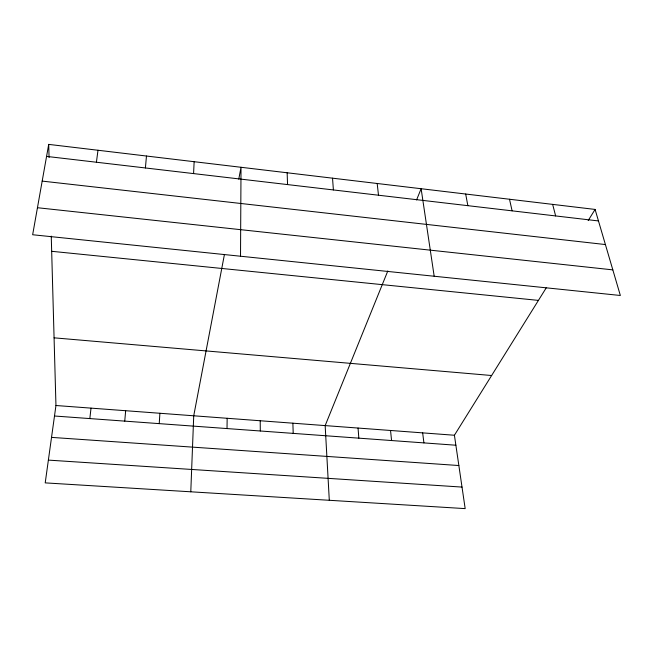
<?xml version="1.0" encoding="UTF-8"?>
<svg xmlns="http://www.w3.org/2000/svg" width="653" height="653" viewBox="0 0 653 653"><rect width="100%" height="100%" fill="white"/><g stroke="black" fill="none" stroke-linecap="round" stroke-linejoin="round"><path stroke-width="0.98" d="M240.516 256.229L241.022 167.282L238.769 179.142M227.015 428.564L227.162 418.287M190.782 491.799L193.729 415.798L224.436 254.425M193.582 173.592L194.137 161.699M159.242 423.634L159.895 413.267M124.747 421.12L125.662 410.721M145.407 167.96L146.468 156.026M89.836 418.581L91.02 408.133M96.407 162.23L97.999 150.255M51.252 236.125L55.954 405.513L45.212 482.877L465.173 508.614L454.415 435.241L546.218 287.891M48.706 144.386L32.65 234.745L620.35 295.483L595.095 209.433L48.706 144.386L49.073 157.536M387.817 270.946L325.161 425.601L329.3 500.288M416.581 199.94L421.128 188.717L434.18 276.243M588.182 220.534L595.095 209.433M48.379 460.112L462.014 487.081M51.53 437.388L458.855 465.532M54.501 416.01L455.876 445.224M55.954 405.513L454.415 435.241M54.077 337.83L491.627 375.516M51.677 251.299L538.423 300.396M37.45 207.719L612.841 269.877M42.184 181.101L605.404 244.557M46.575 156.402L598.475 220.943M552.65 204.381L555.638 215.931M509.511 199.247L512.099 210.846M465.679 194.023L467.85 205.671M422.662 432.874L423.911 442.897M377.181 183.493L378.495 195.214M390.543 430.474L391.571 440.546M358.048 428.05L358.84 438.163M332.532 178.171L333.397 189.941M287.149 172.776L287.557 184.579M292.879 423.193L293.205 433.38M260.212 420.752L260.302 430.988"/></g></svg>
